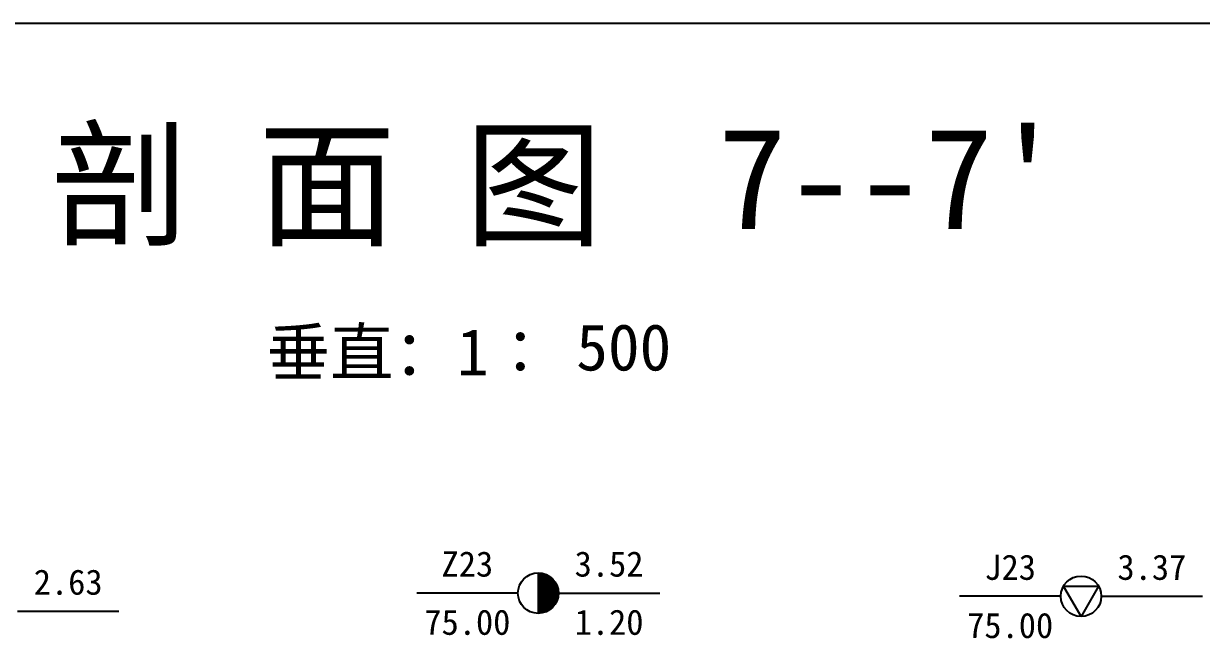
# Model space of a CAD drawing. Extents: x -37 to 3540, y -1485 to 297.
# Drawn here: x 286.3 to 402.7, y -75.8 to -15 of the extents above; entities that cross this region are included whole.
import ezdxf
from ezdxf.enums import TextEntityAlignment as Align

# ---------------------------------------------------------------- set-up
doc = ezdxf.new("R2010")
doc.units = 0
doc.layers.get('0').update_dxf_attribs({"linetype": 'CONTINUOUS'})
doc.layers.add('FRAME', color=7, linetype='CONTINUOUS')
doc.layers.add('HOLE', color=41, linetype='CONTINUOUS')
doc.styles.add('ST', font='')
doc.styles.get('ST').set_extended_font_data('SimSun')

# ---------------------------------------------------------------- blocks, each defined once
blk = doc.blocks.new('图头_剖面图A3')
at = {"style": 'ST'}
for s, height, p in [('工 程 地 质 剖 面 图', 10, (-15.09, 10.79)), ('比例尺：水平：1∶            垂直：1∶', 4.6, (-11.5, -5.76))]:
    blk.add_text(s, height=height, dxfattribs=at).set_placement(p, align=Align.MIDDLE_CENTER)
for tag, height, p in [('01_剖面号', 10, (64.41, 11.39)), ('03＿纵向比例', 4.6, (50.43, -5.28)), ('02_横向比例', 4.6, (-18.82, -5.99))]:
    blk.add_attdef(tag, text='', height=height, dxfattribs=at).set_placement(p, align=Align.MIDDLE_LEFT)
blk = doc.blocks.new('H_sam_hole')
blk.add_line((0, 2), (0, -2))
at = {"const_width": 2}
blk.add_lwpolyline([(0, -1, 0.414214), (1, 0, 0.414214), (0, 1, 1)], format="xyb", dxfattribs=at)
blk.add_circle((0, 0), 2)
blk = doc.blocks.new('H_cpt_hole')
for p, q in [((-1.73, 1), (1.73, 1)), ((0, -2), (-1.73, 1)), ((1.73, 1), (0, -2))]:
    blk.add_line(p, q)
blk.add_circle((0, 0), 2)

msp = doc.modelspace()

# ---------------------------------------------------------------- linework, layer by layer
at = {"layer": 'FRAME', "linetype": 'Continuous'}
msp.add_line((582.01, -15), (-17.39, -15), dxfattribs=at)
at = {"layer": 'HOLE', "linetype": 'Continuous'}
for points in [[(335.19, -71.28), (325.19, -71.28)], [(339.19, -71.28), (349.19, -71.28)], [(388.82, -71.59), (378.82, -71.59)], [(392.82, -71.59), (402.82, -71.59)], [(285.75, -73.07), (295.75, -73.07)]]:
    msp.add_lwpolyline(points, dxfattribs=at)

# ---------------------------------------------------------------- block references
at = {"layer": 'FRAME'}
ref = msp.add_blockref('图头_剖面图A3', (290.52, -41.7), dxfattribs=at)
ref.add_attrib('01_剖面号', "7--7'", dxfattribs={"layer": '0', "height": 10, "style": 'ST'}).set_placement((354.93, -30.31), align=Align.MIDDLE_LEFT)
ref.add_attrib('03＿纵向比例', '500', dxfattribs={"layer": '0', "height": 4.6, "style": 'ST'}).set_placement((340.95, -46.98), align=Align.MIDDLE_LEFT)
at = {"layer": 'HOLE'}
for name, p in [('H_sam_hole', (337.19, -71.28)), ('H_cpt_hole', (390.82, -71.59))]:
    msp.add_blockref(name, p, dxfattribs=at)

# ---------------------------------------------------------------- texts
at = {"layer": 'HOLE', "style": 'ST'}
for s, p in [('Z23', (330.19, -68.4)), ('3.52', (344.19, -68.4)), ('J23', (383.82, -68.72)), ('3.37', (397.82, -68.72)), ('2.63', (290.75, -70.19)), ('75.00', (330.19, -74.15)), ('1.20', (344.19, -74.15)), ('75.00', (383.82, -74.47))]:
    msp.add_text(s, height=2.5, dxfattribs=at).set_placement(p, align=Align.MIDDLE_CENTER)

doc.saveas('drawing.dxf')
